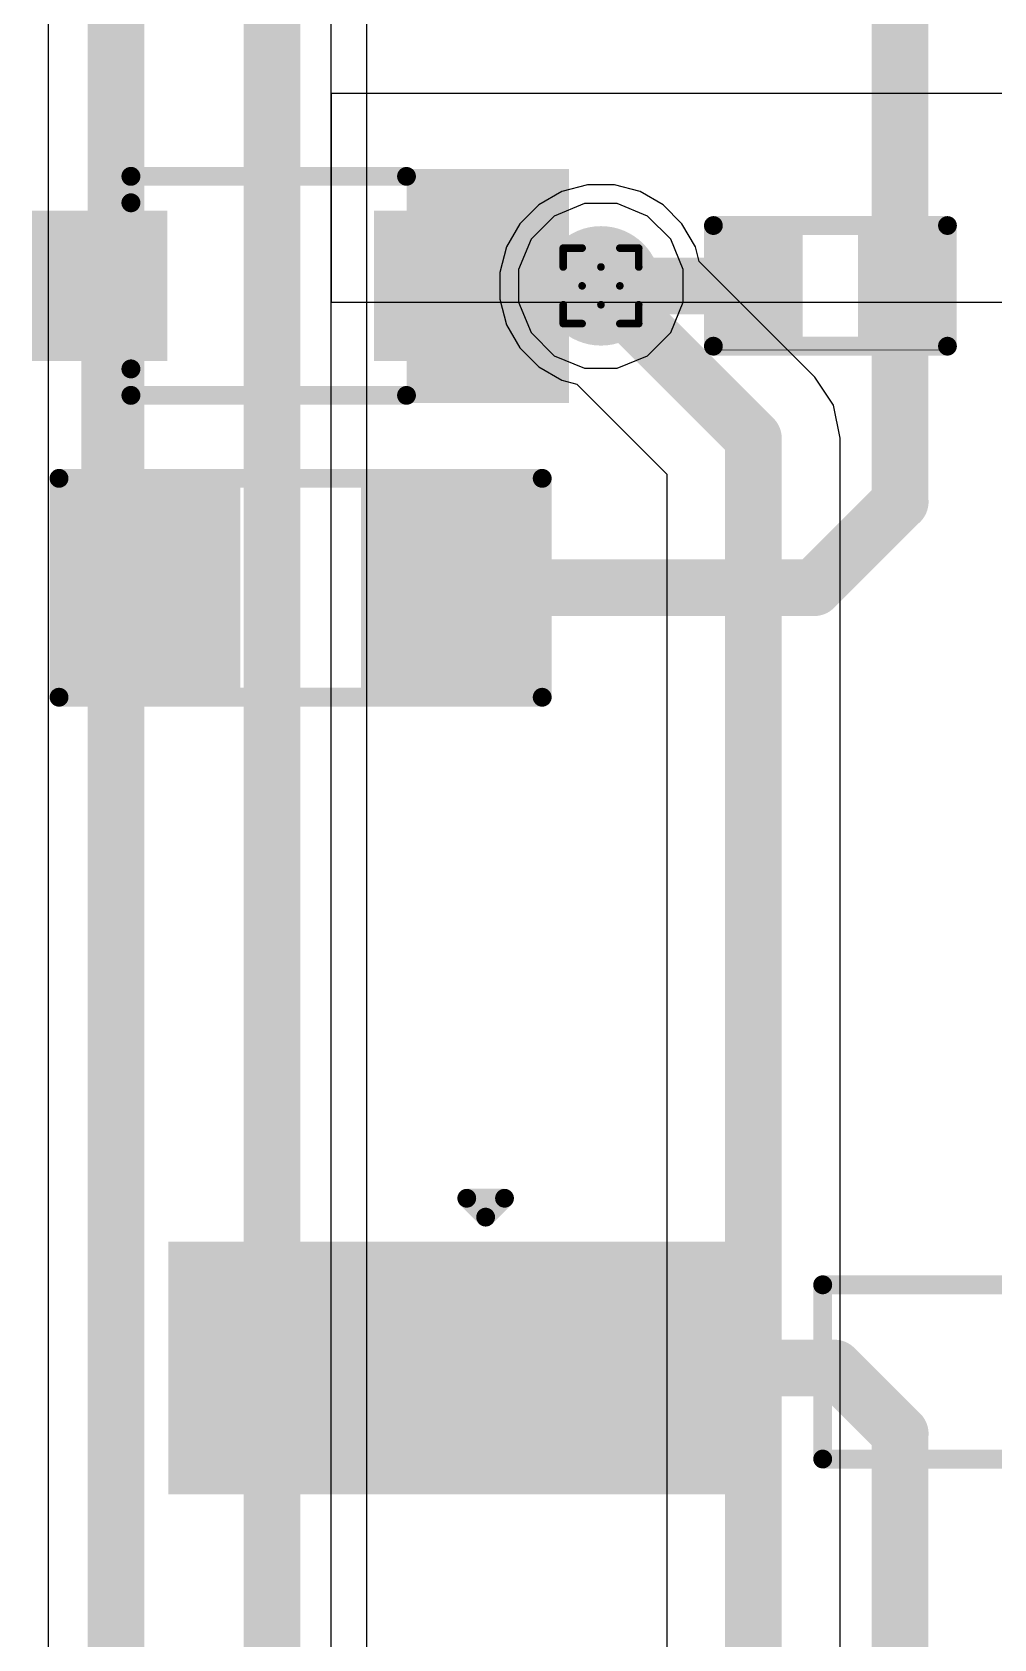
# Model space of a CAD drawing. Header units: inches. Extents: x 0 to 5379, y 0 to 5429.
# Drawn here: x 47.52 to 53.99, y 180.76 to 191.57 of the extents above; entities that cross this region are included whole.
import ezdxf

# ---------------------------------------------------------------- set-up
doc = ezdxf.new("R2010")
doc.units = ezdxf.units.IN
for name, color, linetype in [('Bottom Layer', 5, 'Continuous'), ('Bottom Solder', 6, 'Continuous'), ('Drill Drawing', 1, 'Continuous'), ('GND01', 16, 'Continuous'), ('GND02', 76, 'Continuous'), ('PWR', 156, 'Continuous'), ('SIG 01', 90, 'Continuous'), ('Top Layer', 1, 'Continuous'), ('Top Overlay', 2, 'Continuous'), ('Top Paste', 8, 'Continuous'), ('Top Solder', 216, 'Continuous'), ('Via Holes', 16, 'Continuous')]:
    doc.layers.add(name, color=color, linetype=linetype)

# ---------------------------------------------------------------- blocks, each defined once
blk = doc.blocks.new('R___0805_43')
at = {"layer": 'Top Layer'}
for points in [[(-1.524, 0.635), (-0.508, 0.635), (-0.508, -0.635), (-1.524, -0.635)], [(0.508, 0.635), (1.524, 0.635), (1.524, -0.635), (0.508, -0.635)]]:
    blk.add_hatch(color=1, dxfattribs=at).paths.add_polyline_path(points)
at = {"layer": 'Top Paste'}
for points in [[(-1.524, 0.635), (-0.508, 0.635), (-0.508, -0.635), (-1.524, -0.635)], [(0.508, 0.635), (1.524, 0.635), (1.524, -0.635), (0.508, -0.635)]]:
    blk.add_hatch(color=8, dxfattribs=at).paths.add_polyline_path(points)
at = {"layer": 'Top Solder'}
for points in [[(-1.6256, 0.7366), (-0.4064, 0.7366), (-0.4064, -0.7366), (-1.6256, -0.7366)], [(0.4064, 0.7366), (1.6256, 0.7366), (1.6256, -0.7366), (0.4064, -0.7366)]]:
    blk.add_hatch(color=216, dxfattribs=at).paths.add_polyline_path(points)
at = {"layer": 'Top Overlay'}
for points in [[(-1.6256, 0.7366, 0.127, 0.127, 0), (1.6256, 0.7366, 0.127, 0.127, 0)], [(-1.6256, -0.7366, 0.127, 0.127, 0), (-1.6256, 0.7366, 0.127, 0.127, 0)], [(1.6256, -0.7366, 0.127, 0.127, 0), (1.6256, 0.7366, 0.127, 0.127, 0)], [(-1.6256, -0.7366, 0.127, 0.127, 0), (1.6256, -0.7366, 0.127, 0.127, 0)]]:
    blk.add_lwpolyline(points, format="xyseb", dxfattribs=at)
for points in [[(-1.65735, 0.7366, 0.0635, 0.0635, 1), (-1.59385, 0.7366, 0.0635, 0.0635, 1)], [(-1.65735, 0.7366, 0.0635, 0.0635, 1), (-1.59385, 0.7366, 0.0635, 0.0635, 1)], [(1.59385, 0.7366, 0.0635, 0.0635, 1), (1.65735, 0.7366, 0.0635, 0.0635, 1)], [(1.59385, 0.7366, 0.0635, 0.0635, 1), (1.65735, 0.7366, 0.0635, 0.0635, 1)], [(-1.65735, -0.7366, 0.0635, 0.0635, 1), (-1.59385, -0.7366, 0.0635, 0.0635, 1)], [(-1.65735, -0.7366, 0.0635, 0.0635, 1), (-1.59385, -0.7366, 0.0635, 0.0635, 1)], [(1.59385, -0.7366, 0.0635, 0.0635, 1), (1.65735, -0.7366, 0.0635, 0.0635, 1)], [(1.59385, -0.7366, 0.0635, 0.0635, 1), (1.65735, -0.7366, 0.0635, 0.0635, 1)]]:
    blk.add_lwpolyline(points, format="xyseb", close=True, dxfattribs=at)
blk = doc.blocks.new('R___0402_249')
at = {"layer": 'Top Layer'}
for points in [[(-0.699, -0.318), (-0.699, 0.318), (-0.241, 0.318), (-0.241, -0.318)], [(0.241, -0.318), (0.241, 0.318), (0.699, 0.318), (0.699, -0.318)]]:
    blk.add_hatch(color=1, dxfattribs=at).paths.add_polyline_path(points)
at = {"layer": 'Top Paste'}
for points in [[(-0.699, -0.318), (-0.699, 0.318), (-0.241, 0.318), (-0.241, -0.318)], [(0.241, -0.318), (0.241, 0.318), (0.699, 0.318), (0.699, -0.318)]]:
    blk.add_hatch(color=8, dxfattribs=at).paths.add_polyline_path(points)
at = {"layer": 'Top Solder'}
for points in [[(-0.754, -0.373), (-0.754, 0.373), (-0.186, 0.373), (-0.186, -0.373)], [(0.186, -0.373), (0.186, 0.373), (0.754, 0.373), (0.754, -0.373)]]:
    blk.add_hatch(color=216, dxfattribs=at).paths.add_polyline_path(points)
at = {"layer": 'Top Overlay'}
for points in [[(-0.787, -0.406, 0.127, 0.127, 0), (-0.787, 0.406, 0.127, 0.127, 0)], [(-0.787, 0.406, 0.127, 0.127, 0), (0.787, 0.406, 0.127, 0.127, 0)], [(0.787, -0.406, 0.127, 0.127, 0), (0.787, 0.406, 0.127, 0.127, 0)], [(-0.787, -0.406, 0.127, 0.127, 0), (0.787, -0.406, 0.127, 0.127, 0)], [(-0.813, -0.432, 0.00323, 0.00323, 0), (0.813, -0.432, 0.00323, 0.00323, 0)]]:
    blk.add_lwpolyline(points, format="xyseb", dxfattribs=at)
for points in [[(-0.819, 0.406, 0.0635, 0.0635, 1), (-0.756, 0.406, 0.0635, 0.0635, 1)], [(-0.819, 0.406, 0.0635, 0.0635, 1), (-0.756, 0.406, 0.0635, 0.0635, 1)], [(0.756, 0.406, 0.0635, 0.0635, 1), (0.819, 0.406, 0.0635, 0.0635, 1)], [(0.756, 0.406, 0.0635, 0.0635, 1), (0.819, 0.406, 0.0635, 0.0635, 1)], [(-0.819, -0.406, 0.0635, 0.0635, 1), (-0.756, -0.406, 0.0635, 0.0635, 1)], [(-0.819, -0.406, 0.0635, 0.0635, 1), (-0.756, -0.406, 0.0635, 0.0635, 1)], [(-0.814, -0.432, 0.00161, 0.00161, 1), (-0.812, -0.432, 0.00161, 0.00161, 1)], [(0.756, -0.406, 0.0635, 0.0635, 1), (0.819, -0.406, 0.0635, 0.0635, 1)], [(0.756, -0.406, 0.0635, 0.0635, 1), (0.819, -0.406, 0.0635, 0.0635, 1)], [(0.812, -0.432, 0.00161, 0.00161, 1), (0.814, -0.432, 0.00161, 0.00161, 1)]]:
    blk.add_lwpolyline(points, format="xyseb", close=True, dxfattribs=at)
blk = doc.blocks.new('H2PAK_2_741')
at = {"layer": 'Top Layer'}
blk.add_hatch(color=1, dxfattribs=at).paths.add_polyline_path([(-3.34, -3.578), (-1.74, -3.578), (-1.74, -7.578), (-3.34, -7.578)])
at = {"layer": 'Top Paste'}
blk.add_hatch(color=8, dxfattribs=at).paths.add_polyline_path([(-3.34, -3.578), (-1.74, -3.578), (-1.74, -7.578), (-3.34, -7.578)])
at = {"layer": 'Top Solder'}
blk.add_hatch(color=216, dxfattribs=at).paths.add_polyline_path([(-3.391, -3.528), (-1.689, -3.528), (-1.689, -7.629), (-3.391, -7.629)])
at = {"layer": 'Top Overlay'}
for points in [[(-3.1, -3.225, 0.127, 0.127, 0), (-3.1, -1.725, 0.127, 0.127, 0)], [(-1.927, -3.225, 0.127, 0.127, 0), (-1.927, -1.725, 0.127, 0.127, 0)], [(-1.927, -3.225, 0.127, 0.127, 0), (-3.1, -3.225, 0.127, 0.127, 0)], [(-3.556, -5.493, 0.127, 0.127, 0), (-3.683, -5.366, 0.127, 0.127, 0)], [(-3.683, -5.62, 0.127, 0.127, 0), (-3.683, -5.366, 0.127, 0.127, 0)], [(-3.683, -5.62, 0.127, 0.127, 0), (-3.556, -5.493, 0.127, 0.127, 0)]]:
    blk.add_lwpolyline(points, format="xyseb", dxfattribs=at)
for points in [[(-3.132, -3.225, 0.0635, 0.0635, 1), (-3.068, -3.225, 0.0635, 0.0635, 1)], [(-3.132, -3.225, 0.0635, 0.0635, 1), (-3.068, -3.225, 0.0635, 0.0635, 1)], [(-1.959, -3.225, 0.0635, 0.0635, 1), (-1.896, -3.225, 0.0635, 0.0635, 1)], [(-1.959, -3.225, 0.0635, 0.0635, 1), (-1.896, -3.225, 0.0635, 0.0635, 1)], [(-3.714, -5.366, 0.0635, 0.0635, 1), (-3.651, -5.366, 0.0635, 0.0635, 1)], [(-3.714, -5.366, 0.0635, 0.0635, 1), (-3.651, -5.366, 0.0635, 0.0635, 1)], [(-3.587, -5.493, 0.0635, 0.0635, 1), (-3.524, -5.493, 0.0635, 0.0635, 1)], [(-3.587, -5.493, 0.0635, 0.0635, 1), (-3.524, -5.493, 0.0635, 0.0635, 1)], [(-3.714, -5.62, 0.0635, 0.0635, 1), (-3.651, -5.62, 0.0635, 0.0635, 1)], [(-3.714, -5.62, 0.0635, 0.0635, 1), (-3.651, -5.62, 0.0635, 0.0635, 1)]]:
    blk.add_lwpolyline(points, format="xyseb", close=True, dxfattribs=at)
blk = doc.blocks.new('SOD_323_842')
at = {"layer": 'Top Layer'}
for points in [[(-0.75, -0.45), (-1.55, -0.45), (-1.55, 0.45), (-0.75, 0.45)], [(1.55, -0.45), (0.75, -0.45), (0.75, 0.45), (1.55, 0.45)]]:
    blk.add_hatch(color=1, dxfattribs=at).paths.add_polyline_path(points)
at = {"layer": 'Top Overlay'}
for points in [[(-2.008, 0.483), (-0.916, 0.483), (-0.916, 0.788), (-2.008, 0.788)], [(-2.008, -0.508), (-1.577, -0.508), (-1.577, 0.508), (-2.008, 0.508)], [(-2.008, -0.787), (-0.916, -0.787), (-0.916, -0.482), (-2.008, -0.482)]]:
    blk.add_hatch(color=2, dxfattribs=at).paths.add_polyline_path(points)
at = {"layer": 'Top Paste'}
for points in [[(-0.75, -0.45), (-1.55, -0.45), (-1.55, 0.45), (-0.75, 0.45)], [(1.55, -0.45), (0.75, -0.45), (0.75, 0.45), (1.55, 0.45)]]:
    blk.add_hatch(color=8, dxfattribs=at).paths.add_polyline_path(points)
at = {"layer": 'Top Solder'}
for points in [[(-0.695, -0.505), (-1.605, -0.505), (-1.605, 0.505), (-0.695, 0.505)], [(1.605, -0.505), (0.695, -0.505), (0.695, 0.505), (1.605, 0.505)]]:
    blk.add_hatch(color=216, dxfattribs=at).paths.add_polyline_path(points)
at = {"layer": 'Top Overlay'}
for points in [[(0.94, 0.737, 0.127, 0.127, 0), (-0.914, 0.737, 0.127, 0.127, 0)], [(0.94, 0.737, 0.127, 0.127, 0), (0.94, 0.559, 0.127, 0.127, 0)], [(0.94, -0.559, 0.127, 0.127, 0), (0.94, -0.737, 0.127, 0.127, 0)], [(0.94, -0.737, 0.127, 0.127, 0), (-0.914, -0.737, 0.127, 0.127, 0)]]:
    blk.add_lwpolyline(points, format="xyseb", dxfattribs=at)
for points in [[(-0.946, 0.737, 0.0635, 0.0635, 1), (-0.883, 0.737, 0.0635, 0.0635, 1)], [(0.908, 0.737, 0.0635, 0.0635, 1), (0.972, 0.737, 0.0635, 0.0635, 1)], [(0.908, 0.737, 0.0635, 0.0635, 1), (0.972, 0.737, 0.0635, 0.0635, 1)], [(0.908, 0.559, 0.0635, 0.0635, 1), (0.972, 0.559, 0.0635, 0.0635, 1)], [(0.908, -0.559, 0.0635, 0.0635, 1), (0.972, -0.559, 0.0635, 0.0635, 1)], [(-0.946, -0.737, 0.0635, 0.0635, 1), (-0.883, -0.737, 0.0635, 0.0635, 1)], [(0.908, -0.737, 0.0635, 0.0635, 1), (0.972, -0.737, 0.0635, 0.0635, 1)], [(0.908, -0.737, 0.0635, 0.0635, 1), (0.972, -0.737, 0.0635, 0.0635, 1)]]:
    blk.add_lwpolyline(points, format="xyseb", close=True, dxfattribs=at)

msp = doc.modelspace()

# ---------------------------------------------------------------- hatches: boundary and pattern name
at = {"layer": 'Bottom Layer'}
h = msp.add_hatch(color=5, dxfattribs=at)
edge = h.paths.add_edge_path()
edge.add_arc((51.345, 189.865), 0.3, 0, 360)
at = {"layer": 'Bottom Solder'}
h = msp.add_hatch(color=6, dxfattribs=at)
edge = h.paths.add_edge_path()
edge.add_arc((51.345, 189.865), 0.402, 0, 360)
at = {"layer": 'GND01'}
h = msp.add_hatch(color=16, dxfattribs=at)
edge = h.paths.add_edge_path()
edge.add_arc((51.345, 189.865), 0.3, 0, 360)
at = {"layer": 'GND02'}
h = msp.add_hatch(color=76, dxfattribs=at)
edge = h.paths.add_edge_path()
edge.add_arc((51.345, 189.865), 0.3, 0, 360)
at = {"layer": 'PWR'}
h = msp.add_hatch(color=156, dxfattribs=at)
edge = h.paths.add_edge_path()
edge.add_arc((51.345, 189.865), 0.3, 0, 360)
at = {"layer": 'SIG 01'}
h = msp.add_hatch(color=90, dxfattribs=at)
edge = h.paths.add_edge_path()
edge.add_arc((51.345, 189.865), 0.3, 0, 360)
at = {"layer": 'Top Layer'}
h = msp.add_hatch(color=1, dxfattribs=at)
edge = h.paths.add_edge_path()
edge.add_arc((51.345, 189.865), 0.3, 0, 360)
at = {"layer": 'Top Solder'}
h = msp.add_hatch(color=216, dxfattribs=at)
edge = h.paths.add_edge_path()
edge.add_arc((51.345, 189.865), 0.402, 0, 360)
at = {"layer": 'Via Holes'}
h = msp.add_hatch(color=7, dxfattribs=at)
edge = h.paths.add_edge_path()
edge.add_arc((51.345, 189.865), 0.15, 0, 360)

# ---------------------------------------------------------------- linework, layer by layer
at = {"layer": 'Bottom Layer'}
for p, q in [((47.626, 219.612), (47.626, 156.083)), ((49.53, 156.481), (49.53, 219.612)), ((49.53, 191.16), (49.53, 219.612)), ((47.626, 212.776), (47.626, 169.392)), ((67.437, 191.16), (49.53, 191.16)), ((49.53, 191.16), (49.53, 189.756)), ((67.437, 191.16), (49.53, 191.16)), ((49.53, 189.756), (68.624, 189.756)), ((49.53, 156.481), (49.53, 189.756)), ((49.53, 189.756), (50.791, 189.756)), ((50.791, 189.756), (50.791, 189.755)), ((50.791, 189.755), (50.875, 189.551)), ((51.815, 189.551), (51.899, 189.755)), ((51.899, 189.755), (51.899, 189.756)), ((51.899, 189.756), (68.624, 189.756)), ((50.875, 189.551), (51.031, 189.395)), ((51.659, 189.395), (51.815, 189.551)), ((51.031, 189.395), (51.235, 189.311)), ((51.455, 189.311), (51.659, 189.395)), ((51.235, 189.311), (51.455, 189.311))]:
    msp.add_line(p, q, dxfattribs=at)
at = {"layer": 'Drill Drawing'}
for points in [[(51.091, 189.992, 0.0508, 0.0508, 0), (51.091, 190.119, 0.0508, 0.0508, 0)], [(51.091, 190.119, 0.0508, 0.0508, 0), (51.218, 190.119, 0.0508, 0.0508, 0)], [(51.218, 190.119, 0.0508, 0.0508, 0), (51.345, 189.992, 0.0508, 0.0508, 0)], [(51.345, 189.992, 0.0508, 0.0508, 0), (51.472, 190.119, 0.0508, 0.0508, 0)], [(51.472, 190.119, 0.0508, 0.0508, 0), (51.599, 190.119, 0.0508, 0.0508, 0)], [(51.599, 189.992, 0.0508, 0.0508, 0), (51.599, 190.119, 0.0508, 0.0508, 0)], [(51.091, 189.992, 0.0508, 0.0508, 0), (51.218, 189.865, 0.0508, 0.0508, 0)], [(51.472, 189.865, 0.0508, 0.0508, 0), (51.599, 189.992, 0.0508, 0.0508, 0)], [(51.091, 189.738, 0.0508, 0.0508, 0), (51.218, 189.865, 0.0508, 0.0508, 0)], [(51.472, 189.865, 0.0508, 0.0508, 0), (51.599, 189.738, 0.0508, 0.0508, 0)], [(51.091, 189.611, 0.0508, 0.0508, 0), (51.091, 189.738, 0.0508, 0.0508, 0)], [(51.218, 189.611, 0.0508, 0.0508, 0), (51.345, 189.738, 0.0508, 0.0508, 0)], [(51.345, 189.738, 0.0508, 0.0508, 0), (51.472, 189.611, 0.0508, 0.0508, 0)], [(51.599, 189.611, 0.0508, 0.0508, 0), (51.599, 189.738, 0.0508, 0.0508, 0)], [(51.091, 189.611, 0.0508, 0.0508, 0), (51.218, 189.611, 0.0508, 0.0508, 0)], [(51.472, 189.611, 0.0508, 0.0508, 0), (51.599, 189.611, 0.0508, 0.0508, 0)]]:
    msp.add_lwpolyline(points, format="xyseb", dxfattribs=at)
for points in [[(51.078, 190.119, 0.0254, 0.0254, 1), (51.104, 190.119, 0.0254, 0.0254, 1)], [(51.078, 190.119, 0.0254, 0.0254, 1), (51.104, 190.119, 0.0254, 0.0254, 1)], [(51.205, 190.119, 0.0254, 0.0254, 1), (51.231, 190.119, 0.0254, 0.0254, 1)], [(51.205, 190.119, 0.0254, 0.0254, 1), (51.231, 190.119, 0.0254, 0.0254, 1)], [(51.459, 190.119, 0.0254, 0.0254, 1), (51.485, 190.119, 0.0254, 0.0254, 1)], [(51.459, 190.119, 0.0254, 0.0254, 1), (51.485, 190.119, 0.0254, 0.0254, 1)], [(51.586, 190.119, 0.0254, 0.0254, 1), (51.612, 190.119, 0.0254, 0.0254, 1)], [(51.586, 190.119, 0.0254, 0.0254, 1), (51.612, 190.119, 0.0254, 0.0254, 1)], [(51.078, 189.992, 0.0254, 0.0254, 1), (51.104, 189.992, 0.0254, 0.0254, 1)], [(51.078, 189.992, 0.0254, 0.0254, 1), (51.104, 189.992, 0.0254, 0.0254, 1)], [(51.332, 189.992, 0.0254, 0.0254, 1), (51.358, 189.992, 0.0254, 0.0254, 1)], [(51.332, 189.992, 0.0254, 0.0254, 1), (51.358, 189.992, 0.0254, 0.0254, 1)], [(51.586, 189.992, 0.0254, 0.0254, 1), (51.612, 189.992, 0.0254, 0.0254, 1)], [(51.586, 189.992, 0.0254, 0.0254, 1), (51.612, 189.992, 0.0254, 0.0254, 1)], [(51.205, 189.865, 0.0254, 0.0254, 1), (51.231, 189.865, 0.0254, 0.0254, 1)], [(51.205, 189.865, 0.0254, 0.0254, 1), (51.231, 189.865, 0.0254, 0.0254, 1)], [(51.459, 189.865, 0.0254, 0.0254, 1), (51.485, 189.865, 0.0254, 0.0254, 1)], [(51.459, 189.865, 0.0254, 0.0254, 1), (51.485, 189.865, 0.0254, 0.0254, 1)], [(51.078, 189.738, 0.0254, 0.0254, 1), (51.104, 189.738, 0.0254, 0.0254, 1)], [(51.078, 189.738, 0.0254, 0.0254, 1), (51.104, 189.738, 0.0254, 0.0254, 1)], [(51.332, 189.738, 0.0254, 0.0254, 1), (51.358, 189.738, 0.0254, 0.0254, 1)], [(51.332, 189.738, 0.0254, 0.0254, 1), (51.358, 189.738, 0.0254, 0.0254, 1)], [(51.586, 189.738, 0.0254, 0.0254, 1), (51.612, 189.738, 0.0254, 0.0254, 1)], [(51.586, 189.738, 0.0254, 0.0254, 1), (51.612, 189.738, 0.0254, 0.0254, 1)], [(51.078, 189.611, 0.0254, 0.0254, 1), (51.104, 189.611, 0.0254, 0.0254, 1)], [(51.078, 189.611, 0.0254, 0.0254, 1), (51.104, 189.611, 0.0254, 0.0254, 1)], [(51.205, 189.611, 0.0254, 0.0254, 1), (51.231, 189.611, 0.0254, 0.0254, 1)], [(51.205, 189.611, 0.0254, 0.0254, 1), (51.231, 189.611, 0.0254, 0.0254, 1)], [(51.459, 189.611, 0.0254, 0.0254, 1), (51.485, 189.611, 0.0254, 0.0254, 1)], [(51.459, 189.611, 0.0254, 0.0254, 1), (51.485, 189.611, 0.0254, 0.0254, 1)], [(51.586, 189.611, 0.0254, 0.0254, 1), (51.612, 189.611, 0.0254, 0.0254, 1)], [(51.586, 189.611, 0.0254, 0.0254, 1), (51.612, 189.611, 0.0254, 0.0254, 1)]]:
    msp.add_lwpolyline(points, format="xyseb", close=True, dxfattribs=at)
at = {"layer": 'GND01'}
for p, q in [((51.031, 190.335), (50.875, 190.179)), ((51.235, 190.419), (51.031, 190.335)), ((51.455, 190.419), (51.235, 190.419)), ((51.659, 190.335), (51.455, 190.419)), ((51.815, 190.179), (51.659, 190.335)), ((50.875, 190.179), (50.791, 189.975)), ((51.899, 189.975), (51.815, 190.179)), ((50.791, 189.975), (50.791, 189.755)), ((51.899, 189.755), (51.899, 189.975)), ((50.791, 189.755), (50.875, 189.551)), ((51.815, 189.551), (51.899, 189.755)), ((50.875, 189.551), (51.031, 189.395)), ((51.659, 189.395), (51.815, 189.551)), ((51.031, 189.395), (51.235, 189.311)), ((51.455, 189.311), (51.659, 189.395)), ((51.235, 189.311), (51.455, 189.311))]:
    msp.add_line(p, q, dxfattribs=at)
at = {"layer": 'GND02'}
for p, q in [((51.031, 190.335), (50.875, 190.179)), ((51.235, 190.419), (51.031, 190.335)), ((51.455, 190.419), (51.235, 190.419)), ((51.659, 190.335), (51.455, 190.419)), ((51.815, 190.179), (51.659, 190.335)), ((50.875, 190.179), (50.791, 189.975)), ((51.899, 189.975), (51.815, 190.179)), ((50.791, 189.975), (50.791, 189.755)), ((51.899, 189.755), (51.899, 189.975)), ((50.791, 189.755), (50.875, 189.551)), ((51.815, 189.551), (51.899, 189.755)), ((50.875, 189.551), (51.031, 189.395)), ((51.659, 189.395), (51.815, 189.551)), ((51.031, 189.395), (51.235, 189.311)), ((51.455, 189.311), (51.659, 189.395)), ((51.235, 189.311), (51.455, 189.311))]:
    msp.add_line(p, q, dxfattribs=at)
at = {"layer": 'PWR'}
for p, q in [((49.77, 134.641), (49.77, 206.199)), ((51.031, 190.335), (50.875, 190.179)), ((51.235, 190.419), (51.031, 190.335)), ((51.455, 190.419), (51.235, 190.419)), ((51.659, 190.335), (51.455, 190.419)), ((51.815, 190.179), (51.659, 190.335)), ((50.875, 190.179), (50.791, 189.975)), ((51.899, 189.975), (51.815, 190.179)), ((50.791, 189.975), (50.791, 189.755)), ((51.899, 189.755), (51.899, 189.975)), ((50.791, 189.755), (50.875, 189.551)), ((51.815, 189.551), (51.899, 189.755)), ((50.875, 189.551), (51.031, 189.395)), ((51.659, 189.395), (51.815, 189.551)), ((51.031, 189.395), (51.235, 189.311)), ((51.455, 189.311), (51.659, 189.395)), ((51.235, 189.311), (51.455, 189.311))]:
    msp.add_line(p, q, dxfattribs=at)
for points in [[(49.132, 143.038, 0.381, 0.381, 0), (49.132, 210.705, 0.381, 0.381, 0)], [(48.082, 143.038, 0.381, 0.381, 0), (48.082, 208.239, 0.381, 0.381, 0)]]:
    msp.add_lwpolyline(points, format="xyseb", dxfattribs=at)
at = {"layer": 'SIG 01'}
for p, q in [((51.255, 190.546), (51.082, 190.5)), ((51.435, 190.546), (51.255, 190.546)), ((51.608, 190.5), (51.435, 190.546)), ((51.082, 190.5), (50.927, 190.41)), ((51.763, 190.41), (51.608, 190.5)), ((50.927, 190.41), (50.8, 190.283)), ((51.89, 190.283), (51.763, 190.41)), ((50.8, 190.283), (50.71, 190.128)), ((51.98, 190.128), (51.89, 190.283)), ((50.71, 190.128), (50.664, 189.955)), ((52.006, 190.028), (51.98, 190.128)), ((52.783, 189.251), (52.006, 190.028)), ((50.664, 189.955), (50.664, 189.775)), ((50.664, 189.775), (50.71, 189.602)), ((50.71, 189.602), (50.8, 189.447)), ((50.8, 189.447), (50.927, 189.32)), ((50.927, 189.32), (51.082, 189.23)), ((52.909, 189.062), (52.783, 189.251)), ((51.082, 189.23), (51.182, 189.204)), ((51.182, 189.204), (51.788, 188.598)), ((52.954, 188.839), (52.909, 189.062)), ((52.954, 162.485), (52.954, 188.839)), ((51.788, 188.598), (51.788, 173.532))]:
    msp.add_line(p, q, dxfattribs=at)
for points in [[(51.345, 189.865, 0.381, 0.381, 0), (52.371, 188.839, 0.381, 0.381, 0)], [(52.371, 162.244, 0.381, 0.381, 0), (52.371, 188.839, 0.381, 0.381, 0)]]:
    msp.add_lwpolyline(points, format="xyseb", dxfattribs=at)
for points in [[(51.25, 189.865, 0.191, 0.191, 1), (51.44, 189.865, 0.191, 0.191, 1)], [(52.276, 188.839, 0.191, 0.191, 1), (52.466, 188.839, 0.191, 0.191, 1)], [(52.276, 188.839, 0.191, 0.191, 1), (52.466, 188.839, 0.191, 0.191, 1)]]:
    msp.add_lwpolyline(points, format="xyseb", close=True, dxfattribs=at)
at = {"layer": 'Top Layer'}
for points in [[(53.358, 189.865, 0.381, 0.381, 0), (53.358, 199.238, 0.381, 0.381, 0)], [(47.972, 189.865, 0.381, 0.381, 0), (48.039, 189.798, 0.381, 0.381, 0)], [(50.272, 189.865, 0.381, 0.381, 0), (52.419, 189.865, 0.381, 0.381, 0)], [(53.358, 188.412, 0.381, 0.381, 0), (53.358, 189.865, 0.381, 0.381, 0)], [(48.039, 187.9, 0.381, 0.381, 0), (48.039, 189.798, 0.381, 0.381, 0)], [(52.779, 187.833, 0.381, 0.381, 0), (53.358, 188.412, 0.381, 0.381, 0)], [(48.039, 187.9, 0.381, 0.381, 0), (48.106, 187.833, 0.381, 0.381, 0)], [(50.138, 187.833, 0.381, 0.381, 0), (52.779, 187.833, 0.381, 0.381, 0)], [(50.484, 182.582, 0.381, 0.381, 0), (52.916, 182.582, 0.381, 0.381, 0)], [(52.916, 182.582, 0.381, 0.381, 0), (53.358, 182.14, 0.381, 0.381, 0)], [(53.358, 172.767, 0.381, 0.381, 0), (53.358, 182.14, 0.381, 0.381, 0)]]:
    msp.add_lwpolyline(points, format="xyseb", dxfattribs=at)
for points in [[(47.877, 189.865, 0.191, 0.191, 1), (48.068, 189.865, 0.191, 0.191, 1)], [(50.177, 189.865, 0.191, 0.191, 1), (50.368, 189.865, 0.191, 0.191, 1)], [(52.323, 189.865, 0.191, 0.191, 1), (52.514, 189.865, 0.191, 0.191, 1)], [(53.263, 189.865, 0.191, 0.191, 1), (53.454, 189.865, 0.191, 0.191, 1)], [(53.263, 189.865, 0.191, 0.191, 1), (53.454, 189.865, 0.191, 0.191, 1)], [(47.944, 189.798, 0.191, 0.191, 1), (48.135, 189.798, 0.191, 0.191, 1)], [(47.944, 189.798, 0.191, 0.191, 1), (48.135, 189.798, 0.191, 0.191, 1)], [(53.263, 188.412, 0.191, 0.191, 1), (53.454, 188.412, 0.191, 0.191, 1)], [(53.263, 188.412, 0.191, 0.191, 1), (53.454, 188.412, 0.191, 0.191, 1)], [(47.944, 187.9, 0.191, 0.191, 1), (48.135, 187.9, 0.191, 0.191, 1)], [(47.944, 187.9, 0.191, 0.191, 1), (48.135, 187.9, 0.191, 0.191, 1)], [(48.011, 187.833, 0.191, 0.191, 1), (48.202, 187.833, 0.191, 0.191, 1)], [(50.043, 187.833, 0.191, 0.191, 1), (50.234, 187.833, 0.191, 0.191, 1)], [(52.684, 187.833, 0.191, 0.191, 1), (52.874, 187.833, 0.191, 0.191, 1)], [(52.684, 187.833, 0.191, 0.191, 1), (52.874, 187.833, 0.191, 0.191, 1)], [(50.389, 182.582, 0.191, 0.191, 1), (50.579, 182.582, 0.191, 0.191, 1)], [(52.821, 182.582, 0.191, 0.191, 1), (53.011, 182.582, 0.191, 0.191, 1)], [(52.821, 182.582, 0.191, 0.191, 1), (53.011, 182.582, 0.191, 0.191, 1)], [(53.263, 182.14, 0.191, 0.191, 1), (53.454, 182.14, 0.191, 0.191, 1)], [(53.263, 182.14, 0.191, 0.191, 1), (53.454, 182.14, 0.191, 0.191, 1)]]:
    msp.add_lwpolyline(points, format="xyseb", close=True, dxfattribs=at)

# ---------------------------------------------------------------- block references
for name, p, rotation in [('SOD_323_842', (49.122, 189.865), 180), ('H2PAK_2_741', (56.062, 180.042), 270)]:
    msp.add_blockref(name, p, dxfattribs=dict(rotation=rotation))
for name, p in [('R___0402_249', (52.889, 189.865)), ('R___0805_43', (49.324, 187.833))]:
    msp.add_blockref(name, p)

doc.saveas('drawing.dxf')
